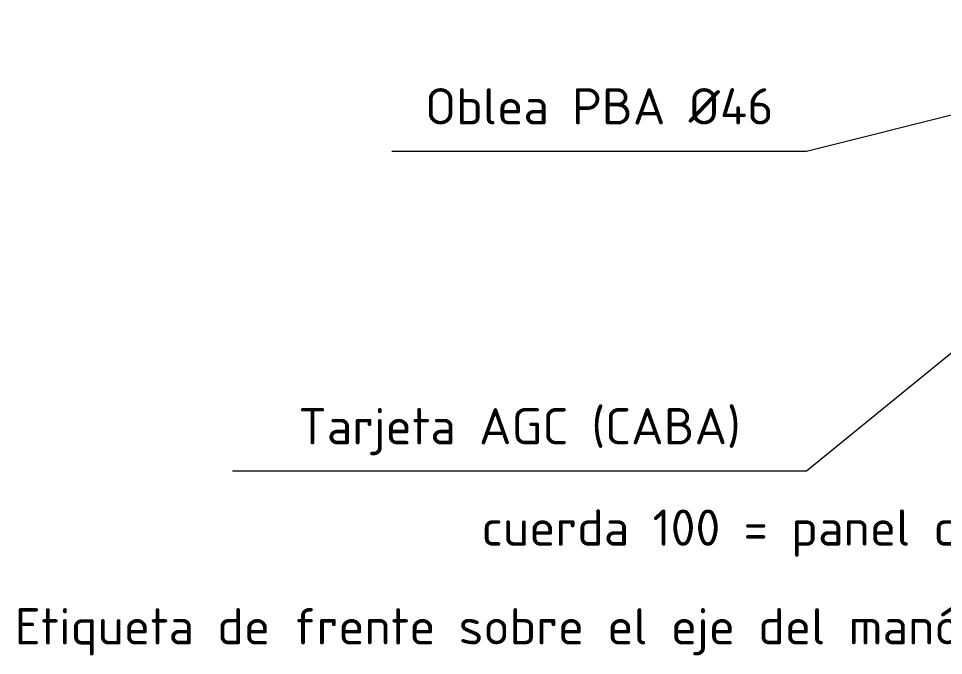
# Model space of a CAD drawing. Header units: millimetres. Extents: x 0 to 2382, y 0 to 420.
# Drawn here: x 2110.94 to 2156.87, y 208.65 to 240.27 of the extents above; entities that cross this region are included whole.
import ezdxf
from ezdxf.enums import TextEntityAlignment as Align

# ---------------------------------------------------------------- set-up
doc = ezdxf.new("R2010")
doc.units = ezdxf.units.MM
doc.layers.add('06-TEXTO', color=7, linetype='CONTINUOUS', lineweight=25)
doc.layers.add('08-FINA', color=5, linetype='CONTINUOUS', lineweight=18)
doc.styles.add('ISO3098', font='isocpeur.ttf')

msp = doc.modelspace()

# ---------------------------------------------------------------- linework, layer by layer
at = {"layer": '08-FINA'}
for p, q in [((2176.468, 240.274), (2150.068, 233.674)), ((2176.468, 239.374), (2150.068, 217.795)), ((2150.068, 233.674), (2129.476, 233.674)), ((2150.068, 217.795), (2121.556, 217.795))]:
    msp.add_line(p, q, dxfattribs=at)

# ---------------------------------------------------------------- texts
at = {"layer": '06-TEXTO', "style": 'ISO3098'}
for s, p in [('Oblea PBA Ø46', (2139.772, 234.474)), ('Tarjeta AGC (CABA)', (2135.812, 218.595))]:
    msp.add_text(s, height=1.8, dxfattribs=at).set_placement(p, align=Align.BOTTOM_CENTER)
for s, p in [('cuerda 100 = panel central (arco 108° = 117 mm desarrollados); colores reales', (2178, 215)), ('Etiqueta de frente sobre el eje del manómetro; oblea inmediatamente debajo, sin otra identificación entre ambas (Res.', (2178, 210.1))]:
    msp.add_text(s, height=1.8, dxfattribs=at).set_placement(p, align=Align.MIDDLE_CENTER)

doc.saveas('drawing.dxf')
